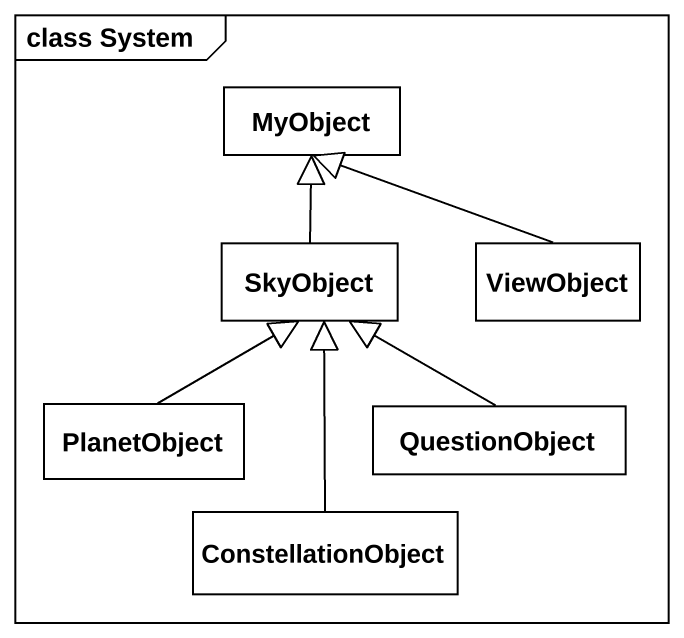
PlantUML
@startuml
mainframe class System
hide circle
hide empty members
class MyObject
class SkyObject
class ViewObject
class PlanetObject
class QuestionObject
class ConstellationObject
SkyObject -up-|> MyObject
ViewObject -up-|> MyObject
PlanetObject -up-|> SkyObject
QuestionObject -up-|> SkyObject
ConstellationObject -up-|> SkyObject
@enduml
